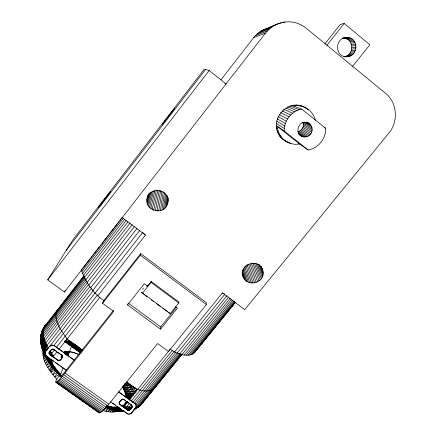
<?xml version="1.0" encoding="UTF-8"?>
<svg xmlns="http://www.w3.org/2000/svg" width="436" height="436" viewBox="0 0 436 436"><rect width="100%" height="100%" fill="white"/><g stroke="black" fill="none" stroke-linecap="round" stroke-linejoin="round"><path stroke-width="0.65" d="M168.062 200.571C167.326 218.327 140.158 210.675 148.18 194.908M308.154 150.006L284.332 131.073C283.7 120.75 291.591 110.842 301.788 109.131L325.621 128.255C326.155 138.517 318.285 148.305 308.154 150.006L298.497 143.313M43.273 350.222C41.344 361.422 50.02 371.101 56.576 379.189L55.786 381.249L55.879 382.361L59.024 379.996L63.661 374.704L113.665 311.413L102.553 303.293L103.228 301.281L140.697 253.616L206.223 302.524L206.419 304.541L168.503 351.476L157.636 343.535L108.847 404.199C105.888 407.224 103.381 411.867 99.076 412.936L55.694 382.198M49.083 361.907L54.495 369.603L58.157 373.821C54.958 370.535 52.178 366.376 51.966 361.662L49.241 357.912C47.851 364.033 54.576 370.317 59.296 373.287L59.274 374.279L60.975 376.121L61.59 375.821L57.154 370.758L52.08 363.842M168.274 312.247L170.285 313.631L178.804 303.004L178.825 301.99L151.172 281.46L146.932 286.812L147.134 285.564M242.138 273.029C243.244 289.678 269.252 283.247 261.949 268.167M85.227 278.195L42.979 332.455C36.956 341.9 43.829 353.77 49.05 361.94L46.657 357.798M127.857 221.897L43.044 330.744C41.24 333.278 40.199 336.445 40.782 339.562M46.003 324.771C38.957 331.305 43.84 341.906 47.78 348.784L46.701 350.637C43.42 344.353 38.739 335.911 43.317 329.18L84.295 276.517M60.975 376.121L58.239 373.881L54.026 369.03L52.009 363.962L46.657 356.212M85.565 279.814L43.12 334.308C40.859 337.093 40.139 340.947 41.164 344.375M41.742 331.894L40.908 336.325L41.218 335.398M40.793 335.845L40.564 339.53L41.197 344.206L41.077 342.462M40.722 341.066L40.608 338.282M41.115 334.532C40.722 340.402 43.289 345.977 46.053 351.002M84.001 275.661L44.456 326.504C40.712 333.551 44.984 341.661 48.38 347.961L47.78 348.784M58.239 373.881L59.274 374.279L54.533 368.605C51.181 367.352 50.331 363.003 52.053 360.082L51.639 365.439L54.026 369.03M52.811 367.483L52.08 366.017L52.124 363.341L51.742 362.387L47.775 356.746M119.23 402.695L119.322 403.932L119.96 404.695L127.388 409.987C129.835 411.557 133.748 407.044 131.389 405.044L123.96 399.736C121.906 398.373 120.211 401.006 119.311 402.499L122.031 399.223L123.557 399.223L125.601 400.602M46.178 356.893L46.358 357.248C43.137 352.555 39.916 345.781 43.873 340.516L44.031 338.401L87.325 282.882M306.383 122.178C314.073 123.661 313.936 135.585 306.246 136.817L297.783 131.77C301.99 131.007 304.617 125.993 302.753 122.124M45.022 352.958L45.181 354.839L46.281 356.152L66.659 370.66M127.781 303.914L127.546 304.928L160.535 329.142L160.726 326.929L176.569 307.173M133.874 409.557L139.711 405.998L134.217 409.355L137.073 407.213L137.127 406.614L179.959 353.77M167.838 202.56C170.585 190.003 150.017 185.562 147.319 198.124M167.876 199.241L168.034 197.9M167.419 204.168L168.105 198.135M343.437 38.008C358.861 33.011 360.403 58.86 344.74 56.615C355.291 54.576 353.383 36.946 342.347 38.172M166.743 205.683L167.664 197.83M165.822 207.073L167.201 195.84M164.694 208.299L166.416 194.968M110.417 401.801L126.98 413.59C130.947 416.097 133.607 410.374 135.623 408.069L136.31 406.298L135.601 404.276L118.412 391.855M119.017 391.98L135.64 403.998L136.305 405.485L135.623 408.069M136.054 407.36L136.092 407.082M136.272 406.575L136.31 406.298M136.266 405.763L136.076 404.701M163.375 209.324L165.495 193.895M41.551 332.739L41.425 333.649L42.308 330.259L44.456 326.504L42.216 330.477L41.551 332.739L42.216 331.485M61.471 355.411L61.509 358.839M135.601 404.276L135.64 403.998M62.986 367.935L59.83 376.671L61.514 375.598L64.953 371.755L113.409 310.405M134.986 403.703L135.024 403.425M51.993 356.37L51.028 355.487L51.77 353.274L54.26 350.097M161.909 210.136L164.492 192.505M131.623 413.006L131.661 412.723L131.013 413.579M141.084 292.158L142.528 293.128L151.036 282.397L151.172 281.46M131.776 407.66L132.064 405.529L129.841 403.632M132.163 406.281L131.432 404.766M130.266 413.987L130.31 413.704M129.476 413.917L128.571 414.2M132.206 406.488L130.179 409.638L128.386 410.074L120.014 404.423L119.235 403.186L119.322 403.932L119.377 403.654L119.96 404.695L120.014 404.423M160.328 210.697L163.309 191.693M127.732 413.993L127.775 413.71M127.388 409.987L127.432 409.709L127.841 410.232L127.884 409.949L128.865 410.358L130.222 409.36M126.98 413.59L127.023 413.306M158.671 211.008L161.974 191.306M123.835 411.301C118.102 410.876 111.185 410.859 106.776 406.723L106.885 406.085L113.949 407.578L119.066 407.535M40.668 336.739L41.404 332.826M123.96 399.736L123.05 399.093M156.987 211.046L160.633 190.685M121.219 399.817L121.164 400.09L122.532 399.098M119.568 402.074L119.617 401.801L119.311 402.499M155.314 210.822L159.195 190.488L160.154 190.619M42.941 350.473C40.259 345.873 41.409 340.756 43.469 336.292L86.568 280.991M153.701 210.337L157.799 190.069M152.18 209.607L156.355 190.085M102.553 303.293L140.332 255.24L140.697 253.616M150.802 208.648L154.867 190.537M126.5 401.371L127.497 402.254L126.5 401.371L124.718 404.902L122.554 406.51L124.037 407.05L123.737 405.785L124.609 406.15M149.592 207.476L153.488 190.903M148.589 206.135L152.115 191.682M42.325 331.038L43.393 328.139L45.311 325.398L44.112 326.967M42.439 331.153L43.622 327.801L44.657 326.618M147.815 204.653L150.927 192.298M44.908 353.198L45.649 351.427L93.288 290.545M49.323 352.288L49.099 353.509L49.323 352.288L49.099 353.509L49.53 354.43L57.552 360.229C59.999 361.673 62.898 358.043 62.294 355.705L53.432 349.449L52.385 349.318L51.056 350.053C52.527 347.699 55.421 350.299 56.729 351.411M147.286 203.072L149.951 192.777M147.03 201.427L149.112 193.53M148.665 195.083L149.008 193.78M49.633 358.479L49.268 361.428L49.818 363.352M147.869 196.549L148.218 195.235M147.041 199.759L148.256 195.214M61.721 354.626L61.296 356.893L61.585 359.204M45.66 354.566C42.134 348.517 38.597 340.788 43.12 334.308L42.412 333.649L42.979 332.455L42.456 331.698M40.957 335.05L41.267 334.118M43.742 328.101C39.262 334.81 43.971 343.35 47.252 349.607M41.082 334.145L42.308 330.259M51.661 359.558C49.966 362.485 50.805 366.818 54.14 368.093L54.533 368.605L55.176 368.251L52.832 366.949L60.462 376.023M67.716 355.978L71.45 346.538L73.253 343.203L79.843 347.933M118.107 410.897C113.453 412.957 108.155 411.938 103.414 410.728L104.15 408.93M61.972 357.847L62.353 356.931L62.016 355.269L57.819 352.19M62.294 355.705L62.228 357.411L60.015 360.223L58.631 360.365L50.02 354.544L49.214 353.274L49.252 353.994L50.02 354.544M107.354 407.818L105.877 411.339L109.976 407.093M125.781 401.834L124.587 404.085L121.818 406.183M57.552 360.229L59.056 360.605L60.381 359.874M53.356 367.635L54.456 369.439L57.154 370.758L56.424 370.971L54.838 370.017L55.525 370.731M41.878 331.409L42.772 329.812M52.129 366.289L50.042 370.96L53.557 367.81M53.895 349.699L53.535 349.214L52.494 349.083L51.056 350.053M74.087 360.163L54.353 345.748C52.881 344.674 50.462 344.941 49.519 346.576L51.835 345.11L50.99 345.328M52.614 345.345L51.731 345.345L53.579 345.328M49.573 351.852L49.214 352.522L51.165 349.819M46.281 356.152L45.044 353.798L45.295 354.599M109.36 408.892L108.019 411.737L110.33 409.371M67.362 355.836L69.4 351.629L72.872 352.299L78.785 354.441M117.954 409.976L112.275 409.191L106.013 407.371C110.172 408.93 115.099 411.551 119.617 409.802L119.965 409.093L120.886 408.696M224.856 83.347L226.061 83.919L209.166 70.49L204.293 69.182L72.501 240.35L47.709 279.863L64.457 292.044L65.395 290.245M66.321 354.468L67.847 351.536L69.4 351.629L66.294 355.209M111.485 409.219L110.041 411.982L112.379 409.6M113.545 409.377L112.09 412.08L113.91 410.151M65.149 353.89L66.43 351.601L67.847 351.536L65.634 354.119M115.077 409.895L113.829 412.004L115.654 410.058M42.723 329.403L84.039 276.01M44.254 327.027L45.311 325.398M45.295 326.074L45.954 324.896M42.412 333.649C40.641 336.314 40.068 339.764 41.088 342.827M64.157 353.509L65.171 351.836L66.43 351.601L64.844 353.482M66.948 354.915L68.997 351.59L74.278 352.708L79.308 354.691M88.71 284.37L44.804 340.636L44.892 343.11C41.633 347.23 43.05 352.637 45.775 356.594M91.707 288.191L46.979 345.426L46.178 345.835C42.935 349.961 43.943 355.863 47.557 359.46M65.738 354.272L67.482 351.536L68.997 351.59L66.517 354.675M52.958 357.253L53.759 356.021L51.77 353.274L49.519 351.634L48.99 352.457L51.028 355.487M116.058 410.75L115.393 411.78L116.772 410.303M155.712 386.525C154.339 389.174 151.368 390.46 148.529 390.781C139.945 392.149 132.653 387.19 126.495 381.723M47.644 359.994L45.508 363.292L48.609 361.079M62.462 356.305L61.22 356.588L62.288 354.953M50.625 354.915L51.77 353.274L49.977 350.582M61.83 358.13L62.539 357.046M64.675 353.803L66.103 351.645L67.482 351.536L65.416 354.119M134.615 409.197L138.899 406.635L142.218 403.082M55.666 370.398L52.816 374.709L57.252 372.349M138.811 406.368L140.387 404.826M170.024 349.018C175.523 353.411 189.518 359.002 195.055 351.814L207.073 337.039M49.088 361.591L46.576 365.384L49.824 363.275M46.728 357.874L44.554 361.122L47.568 358.904M54.2 367.439L50.93 372.213L55.29 369.897M61.231 357.248L62.326 355.651M64.147 352.986L64.877 351.917L66.103 351.645L64.866 353.198M44.456 353.329L42.968 355.493L44.472 354.125M45.137 354.523L43.295 357.204L45.388 355.46M50.353 363.809L47.797 367.515L51.775 365.199M43.949 352.261L42.821 353.901L44.265 352.468M117.524 410.396L116.821 411.41L117.736 410.407M46.009 355.841L43.802 359.024L46.232 357.182M61.204 356.032L61.95 354.98M49.197 369.723L52.167 365.575M57.617 372.796L54.631 376.944L59.323 374.764M46.979 345.426C44.734 348.233 43.377 352.326 45.186 355.705M66.25 250.308L205.514 69.509M47.709 279.863L209.166 70.49M220.927 79.897L253.785 37.491C256.324 34.248 259.627 31.626 263.377 29.915C270.549 27.337 277.242 23.053 284.899 22.007C292.403 21.07 300.213 23.315 306.061 28.117L385.528 93.293C397.507 102.754 398.515 121.867 388.727 133.247L244.705 309.631L222.42 292.894L174.411 352.223M81.881 269.306L90.225 258.564M91.059 257.491L91.892 256.417M92.726 255.343L99.397 246.749M100.231 245.675L101.065 244.601M101.899 243.528L108.569 234.933M109.403 233.86L118.995 221.51M119.829 220.431L122.331 217.21M64.457 292.044L265.48 33.158C268.451 29.376 272.309 26.313 276.686 24.312M104.215 300.884C93.969 293.94 86.23 283.16 81.875 271.601L123.41 218.131M82.502 273.503L124.663 219.254M83.341 275.547L126.168 220.485M132.261 406.161L130.01 408.766L127.961 410.2L129.285 410.172M85.679 280.037L130.201 222.878M87.162 282.463L132.315 224.551M88.862 285.002L134.648 226.328M89.914 286.468L45.785 342.979C43.747 345.563 42.537 349.094 43.616 352.332M90.764 287.646L137.166 228.241M92.863 290.376L139.885 230.252M53.693 345.835L95.064 292.997M95.157 293.188L142.785 232.361M56.331 347.454L97.468 294.97M97.631 296.071L145.439 235.091L143.226 232.813M57.083 351.781L53.759 356.021L51.568 354.67L49.519 351.634M58.751 349.661L100.035 297.041M56.576 379.189L60.108 374.715M61.171 356.604L61.994 355.563M64.054 352.958L64.877 351.917L63.82 352.353M324.804 44.041L340.282 24.443L344.168 23.479L369.87 44.75L352.615 66.359M326.924 45.289L344.168 23.479M127.546 304.928L144.332 283.722L147.581 286.125M142.643 289.253L143.46 288.223M61.154 357.869L62.392 356.31M160.535 329.142L177.354 308.181L175.19 306.579M127.514 402.079L123.415 407.033C126.173 407.486 129.111 408.488 131.857 407.698M129.187 400.008L170.198 349.231M67.743 355.384L68.577 354.364M132.446 407.208L126.74 406.733L124.734 408.2L125.263 408.292L126.015 407.556L129.236 403.638M131.318 401.066L172.166 350.533M131.225 404.499L126.881 409.262L130.544 409.377M132.887 402.45L173.997 351.629M134.392 403.529L175.659 352.55M177.147 353.165L224.556 294.622M135.618 404.564L177.534 352.811M136.245 405.943L178.842 353.378M132.064 412.227L135.661 407.785M179.714 353.928L226.949 295.652M180.842 354.054L138.67 406.069L135.095 409.012M181.583 354.114L140.027 405.36L137.738 407.507L134.838 408.772L137.127 406.614L140.027 405.36L142.152 403.464L181.986 354.348M43.311 328.352L43.791 327.768M158.693 382.846L141.253 404.488L138.55 406.875L135.651 408.14M159.549 381.794L160.824 380.219M161.68 379.167L177.457 359.711M178.308 358.659L179.588 357.084M180.439 356.032L181.719 354.457M182.128 354.005L141.188 404.488L138.713 406.505L135.198 407.709L137.127 406.614L135.978 406.864M182.106 354.506L228.726 297.036M184.324 354.904L230.322 298.235M186.357 355.122L231.718 299.27M188.199 355.16L232.928 300.11M189.845 355.024L233.919 300.796M191.29 354.708L234.726 301.287M192.538 354.228L234.879 302.164M199.759 345.454L200.615 344.402M220.681 319.73L221.537 318.678M222.387 317.626L223.243 316.58M193.579 353.58L235.244 302.355M207.934 335.982L233.685 304.323M234.541 303.271L235.402 302.213M194.418 352.773L235.445 302.333M61.22 356.588L62.01 355.64M64.381 352.784L65.171 351.836L64.07 352.228M67.962 355.427L68.855 354.413M42.848 352.402L43.78 351.411M103.414 410.728L106.689 407.464M60.114 359.983L60.479 359.629M139.678 405.84L142.152 403.464L137.133 407.856M58.773 308.486L56.38 311.577L55.748 316.051L56.98 321.801L60.097 328.64L67.073 339.05L82.889 350.413M139.869 405.605L140.681 404.973M137.073 407.213L138.67 406.069L138.713 406.505M136.092 392.264L133.04 385.931C129.923 387.457 126.168 388.204 122.838 386.95L124.838 391.076C128.974 392.629 133.743 391.991 137.444 389.626M106.776 406.723L112.87 408.205L113.949 407.578L116.597 409.895M120.985 411.05L123.377 411.382C118.641 410.685 112.766 411.224 109.213 407.426L109.376 406.766L110.749 407.796L111.736 407.262C114.526 410.636 118.924 411.546 123.116 410.99M106.428 407.764C110.613 409.867 115.169 410.178 119.617 409.802L120.723 409.246L119.965 409.093L116.684 410.271L114.848 410.292M135.215 408.848L136.441 408.298M133.242 386.291C130.081 387.74 126.026 388.808 122.838 386.95M261.186 31.032L279.351 23.272M280.261 23.266L282.097 22.498M259.115 32.362L271.71 27.174M283.64 22.525L284.899 22.007M130.299 383.947L126.865 385.032L123.426 385.206M257.18 33.894L269.448 28.956M263.377 29.915L268.015 28.362M255.398 35.61L267.361 30.961M253.785 37.491L265.48 33.158M128.249 382.737L124.62 383.691L129.132 391.942L130.958 397.507L127.41 396.498L126.516 396.684L126.642 397.801M121.164 411.257L118.881 410.963L122.135 410.292L121.611 410.205C116.461 411.606 110.793 409.132 106.013 407.371M119.965 409.093L116.216 410.156L114.396 410.183M59.296 373.287L58.56 373.472L57.481 373.031M128.435 407.883L131.405 407.219M346.271 37.545C333.262 38.412 335.507 59.656 348.707 56.44M343.862 38.177L347.824 37.551M345.345 38.439L349.345 37.818M346.756 38.951L350.795 38.341M44.892 343.11L45.785 342.979L46.178 345.835M348.064 39.692L352.13 39.104M349.225 40.652L353.318 40.085M350.212 41.796L354.326 41.257M350.991 43.099L355.122 42.592M293.581 105.975C303.162 103.997 313.479 110.711 315.326 120.358M123.813 407.655L125.486 407.464L124.173 406.216L126.74 406.733M351.547 44.516L355.694 44.047M120.096 408.396L116.815 408.592L112.87 408.205M351.868 46.02L356.021 45.589M308.693 123.274C297.041 117.328 293.03 138.735 306.246 136.817M351.939 47.562L356.092 47.17M351.759 49.105L355.907 48.75M351.34 50.603L355.471 50.287M118.39 407.137L112.641 407.006L106.858 405.698M350.68 52.015L354.8 51.731M119.42 409.339L119.698 409.317L117.911 407.676L119.42 409.339L113.213 408.903L106.171 407.055L108.967 408.619M349.814 53.306L353.907 53.056M132.947 395.725L130.506 395.725L126.14 394.902L124.838 391.076M348.751 54.44L352.822 54.217M347.53 55.383L351.569 55.181M346.184 56.113L350.184 55.933M344.336 56.745L345.634 56.691M343.9 56.833L347.176 56.696M51.552 363.362L52.124 363.341M131.345 408.739L125.263 408.292M71.357 341.666L65.88 341.263L80.687 352.021M43.12 338.063L44.031 338.401C37.343 347.459 47.153 357.624 51.949 365.079L52.554 365.101M110.728 409.202L110.995 409.339L109.109 408.374L106.885 406.085C111 411.252 117.709 409.306 123.344 410.979L122.151 411.203L112.134 409.573M43.873 340.516L44.804 340.636C42.439 343.573 41.371 347.873 43.246 351.334M118.303 410.854C115.665 410.848 113.218 409.404 111.736 407.262M115.518 410.2L112.15 409.508L109.736 407.556M131.111 398.302L126.516 396.684L126.14 394.902L129.367 396.122L132.103 396.417L129.53 389.806L125.868 383.473M119.617 409.802L121.611 410.205M126.516 396.684L127.666 398.073L130.8 399.109M290.49 143.515L294.992 144.343L299.581 144.065L277.367 126.418C277.661 134.119 283.089 141.28 290.49 143.515L289.422 142.719M53.257 366.938L52.642 366.741L53.35 368.175L55.04 369.254M300.829 105.855L302.748 106.548M303.636 106.924L304.895 107.376M298.622 105.299L300.508 105.986M305.641 107.997L306.922 108.46M296.3 105L298.213 105.697M307.543 109.322L308.802 109.785M294.643 105.229L295.891 105.697M56.108 370.584L54.495 369.603M123.922 389.043C127.704 390.64 132.097 389.773 135.58 387.827L136.659 390.095M287.384 141.962L288.981 142.567M291.679 105.24L301.788 109.131M114.319 410.194L112.275 409.191L110.749 407.796M289.995 106.019L299.325 109.736M113.649 410.042L111.638 409.044L110.145 407.655M287.613 106.766L296.943 110.635M285.962 108.035L294.682 111.818M54.14 368.093L52.075 366.518M324.395 127.694L325.621 128.255M283.411 109.093L292.578 113.262M61.59 375.821L59.198 374.856L58.724 374.137M222.42 292.894L224.469 293.859M282.065 110.837L290.654 114.951M305.8 122.173L309.876 124.129M304.993 122.369L310.863 125.203M303.342 122.412L311.604 126.462M303.194 123.415L312.072 127.852M280.501 112.592L288.948 116.859M303.363 124.778L312.252 129.318M303.254 126.157L312.138 130.789M286.883 141.695L283.504 139.596L280.768 137.253M279.149 114.521L287.477 118.952M302.878 127.486L311.724 132.222M53.47 345.563L54.249 345.982M302.241 128.718L311.042 133.541M51.862 364.943L53.377 365.782L53.846 367.706M278.043 116.592L286.272 121.203M301.374 129.808L310.105 134.708M300.311 130.696L308.966 135.667M299.101 131.361L307.663 136.375M277.187 118.777L285.34 123.573M298.093 132.915L304.786 136.959M298.371 133.781L303.325 136.806M299.216 134.691L301.935 136.359M276.604 121.044L284.703 126.037M42.635 335.775L43.469 336.292C40.821 339.481 40.33 344.086 42.085 347.814M276.473 123.47L284.365 128.549M276.244 125.666L284.332 131.073M276.538 127.971L277.618 128.718M126.102 402.69L127.138 403.409M82.409 350.522L69.695 341.606L82.235 350.811M307.603 109.349C289.646 94.416 265.186 121.824 281.814 138.076M81.597 351.28L67.7 341.464L81.385 351.443M65.88 341.263L80.878 351.863M59.803 376.061L60.898 376.84M61.165 377.669L104.934 408.723M60.043 378.922L103.763 409.922M59.024 379.996L102.678 410.935M58.119 380.884L101.702 411.758M57.345 381.571L100.841 412.374M56.713 382.045L100.111 412.778M57.318 382.993L59.519 384.552M61.721 386.116L65.029 388.454M67.782 390.405L69.983 391.964M72.185 393.523L74.943 395.474M78.246 397.812L80.447 399.371M82.655 400.929L85.407 402.88M88.71 405.218L90.917 406.783M93.119 408.341L95.871 410.287M56.222 382.312L99.522 412.963M277.056 130.195L278.146 130.969M46.396 355.912L48.047 357.089M50.799 359.046L53.546 361.008M55.198 362.18L60.152 365.706M61.253 366.491L64.555 368.84M65.656 369.624L66.757 370.409M112.679 403.098L115.442 405.06M117.093 406.238L120.957 408.984M123.165 410.559L126.473 412.914M65.008 373.031L108.847 404.199M63.661 374.704L107.496 405.845M62.375 376.257L106.182 407.36M80.595 352.441L64.648 341.072L80.589 352.686M126.663 401.36L128.784 402.875M64.479 341.541L80.551 353.067M54.353 345.748L74.175 359.918M66.43 338.859L81.914 349.977M72.643 344.227L81.99 350.936M66.294 340.222L81.685 351.269M72.131 345.132L80.943 351.46M65.242 340.712L80.665 351.781M71.727 345.912L81.112 352.642M64.806 341.159L80.731 352.588M277.291 131.934L278.936 133.133M128.56 303.303L160.726 326.929M51.132 364.572C48.51 362.381 47.034 358.893 45.72 355.852M142.528 293.128L170.285 313.631M141.689 292.638L147.123 296.649M151.466 299.859L153.641 301.467M156.361 303.472L160.71 306.682M162.879 308.29L167.228 311.5M278.915 134.386L279.983 135.176M151.036 282.397L178.804 303.004M140.332 255.24L206.419 304.541M279.269 135.569L280.315 136.359L279.263 135.514M279.1 135.454L281.264 137.078M122.222 217.657L145.439 235.091M287.275 141.885L288.354 142.703M280.648 137.198L282.762 138.801M285.275 140.828L286.338 141.635M282.31 138.692L284.463 140.327M99.076 412.936L98.623 412.238M123.737 405.785L124.723 406.592M117.704 409.371L116.014 407.72M52.195 366.518L49.955 363.559M60.5 374.219L56.38 369.319L51.737 362.681M45.077 354.506L43.851 352.849M54.909 370L52.941 367.553M56.249 371.603L57.165 372.747M51.949 365.079L52.527 365.82M51.955 366.284L51.274 365.379M262.428 269.41C258.216 257.78 238.95 264.516 243.037 276.239M52.522 365.886L53.519 367.27M51.47 365.057L52.151 366.006M47.993 360.599L48.516 361.379M49.459 362.828L50.805 364.578L47.579 359.624L47.322 357.313M46.99 358.85L45.982 356.975M126.614 382.176L130.991 389.577L133.291 395.185M128.593 383.277L132.07 389.304L134.081 393.97L130.042 394.275L125.579 393.032L129.901 393.866L135.018 393.25L130.702 384.59L127.241 385.653L123.775 385.784L127.514 393.468L128.773 398.553M124.418 385.266L127.868 391.833L129.912 398.918M123.126 386.16L126.445 393.114L127.666 398.073M45.671 352.195C43.148 347.639 40.908 342.685 40.733 337.399M45.235 352.49L42.336 346.315L40.733 340.102M51.568 354.67L52.68 356.735M122.407 386.814L124.919 392.253L126.173 397.507M44.734 354.413L43.573 351.476M41.649 345.688L41.284 344.827L42.058 347.345L41.834 346.124M42.744 329.987L43.044 330.744M261.213 266.554L262.897 270.941M261.224 266.712L261.704 267.976M260.701 266.211L263.11 272.527M259.447 264.587L263.055 274.13M258.521 264.429L262.739 275.71M257.278 263.971L262.167 277.22M255.828 263.388L261.355 278.631M254.417 263.29L260.319 279.896M54.222 368.769L54.456 369.439M252.842 263.017L259.098 280.991M251.349 263.197L257.709 281.879M249.97 263.807L256.199 282.55M248.509 264.194L254.608 282.975M247.01 264.352L252.962 283.149M245.909 265.573L251.321 283.062M244.825 266.554L249.719 282.724M243.986 267.944L248.193 282.141M243.234 269.105L246.787 281.324M242.541 269.83L245.544 280.299M242.639 272.576L244.482 279.084M242.187 272.549L243.642 277.721M242.138 272.723L242.503 274.026M42.265 348.233L42.559 349.285M125.508 403.867L125.77 404.951M81.467 269.84L81.875 271.601M124.718 404.902L124.936 405.856M119.36 402.221L119.181 402.968L119.36 402.221M174.542 108.531L162.301 124.429L174.542 108.531M110.668 191.426L98.683 207.089L110.668 191.426"/></g></svg>
